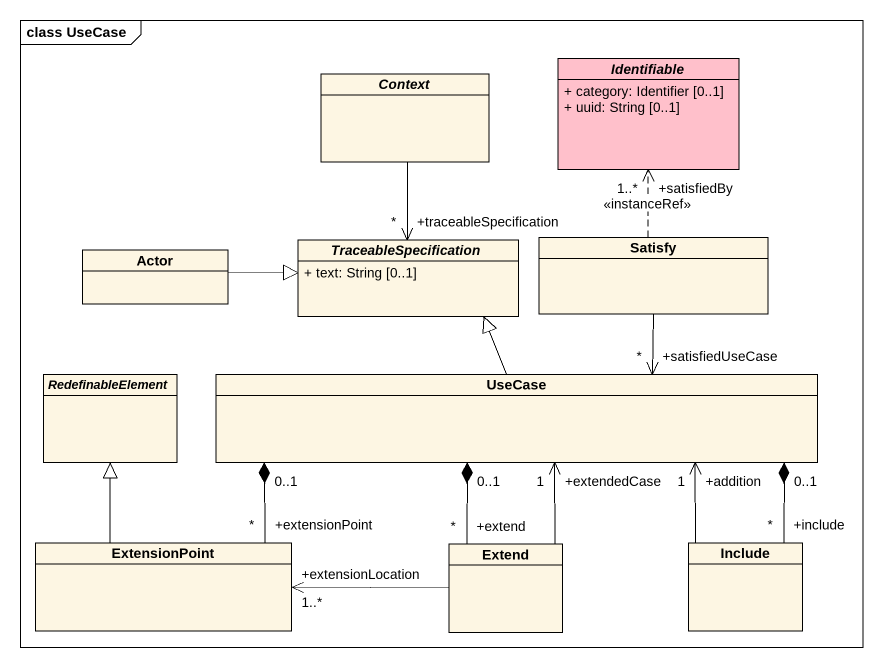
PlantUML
@startuml
mainframe class UseCase
hide circle
hide empty members
skinparam classAttributeIconSize 0
abstract class Identifiable #FFC0CB {
  + category: Identifier [0..1]
  + uuid: String [0..1]
}
abstract class Context
class Satisfy
class "Actor" as Actor_
abstract class TraceableSpecification {
  + text: String [0..1]
}
abstract class RedefinableElement
class "UseCase" as UseCase_
class ExtensionPoint
class Extend
class Include
Context --> "+traceableSpecification\n*" TraceableSpecification
Satisfy .up.> "+satisfiedBy\n1..*" Identifiable : <<instanceRef>>
Satisfy --> "+satisfiedUseCase\n*" UseCase_
Actor_ -right-|> TraceableSpecification
UseCase_ -up-|> TraceableSpecification
UseCase_ "0..1" *-left- "+extensionPoint\n*" ExtensionPoint
UseCase_ "0..1" *-- "+extend\n*" Extend
UseCase_ "0..1" *-- "+include\n*" Include
ExtensionPoint -up-|> RedefinableElement
Extend -up-> "+extendedCase\n1" UseCase_
Extend -left-> "+extensionLocation\n1..*" ExtensionPoint
Include -up-> "+addition\n1" UseCase_
@enduml
